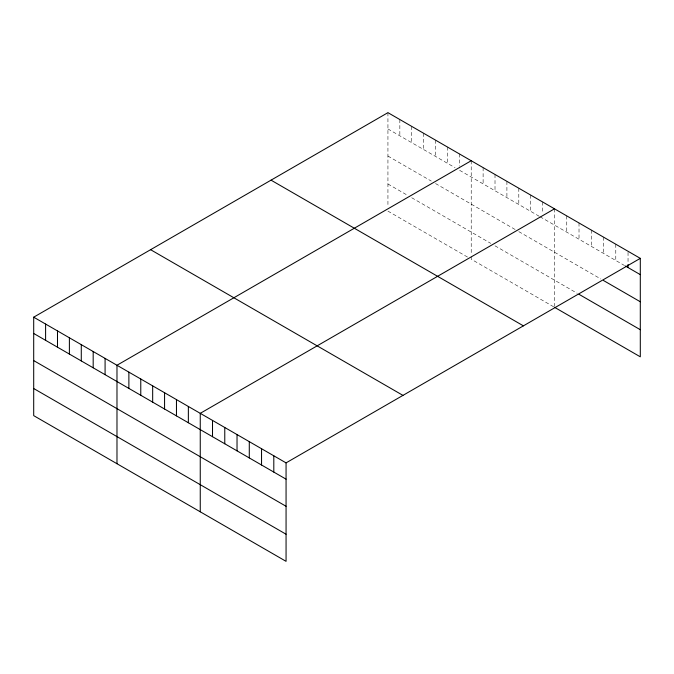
<?xml version="1.0" encoding="UTF-8"?>
<svg xmlns="http://www.w3.org/2000/svg" width="674" height="674" viewBox="0 0 674 674"><rect width="100%" height="100%" fill="white"/><g stroke="black" fill="none" stroke-linecap="round" stroke-linejoin="round"><path stroke-width="0.51" stroke-dasharray="3.37 2.53" d="M387.938 128.945L455.076 167.7M539.2 216.27L459.323 170.151L459.323 167.101M540.051 216.758L624.537 265.539M387.938 156.065L431.284 181.079M435.53 183.539L517.11 230.634M518.803 231.62L600.905 279.011M387.938 184.002L407.484 195.283M411.738 197.743L490.765 243.365M495.011 245.816L577.264 293.308M387.938 211.122L467.823 257.241M553.649 306.788L471.219 259.204L471.219 256.069M628.042 252.303L628.042 263.492M615.783 244.207L615.783 260.484M603.525 237.13L603.525 253.407M591.266 230.053L591.266 246.33M579.017 222.976L579.017 239.253M566.758 215.899L566.758 232.176M554.5 208.822L554.5 306.24M542.604 201.956L542.604 213.144M530.708 195.081L530.708 211.366M518.803 188.215L518.803 204.5M506.907 181.348L506.907 197.625M495.011 174.482L495.011 190.759M483.115 167.607L483.115 183.892M471.219 160.741L471.219 255.033M459.323 153.874L459.323 166.082M447.426 147.008L447.426 163.285M435.53 140.133L435.53 156.419M423.634 133.267L423.634 149.544M411.738 126.4L411.738 142.677M399.842 119.525L399.842 135.811M387.938 112.659L387.938 206.952"/><path stroke-width="1.01" d="M640.3 258.361L286.062 462.878L286.062 561.341L33.7 415.639L33.7 317.184L387.938 112.659L640.3 258.361L640.3 356.816L554.5 307.285M471.219 160.741L116.981 365.257L116.981 463.72M554.5 208.822L200.254 413.339L200.254 511.802M625.413 266.045L640.3 274.638M603.525 280.527L640.3 301.758M579.017 294.319L640.3 329.704M271.041 180.152L523.403 325.854M150.597 249.692L402.959 395.385M33.7 317.184L286.062 462.878M33.7 333.462L286.062 479.155M33.7 360.582L286.062 506.275M33.7 388.519L286.062 534.221M628.042 264.511L628.042 267.561M273.804 455.801L273.804 472.086M261.546 448.724L261.546 465.009M249.287 441.647L249.287 457.932M237.029 434.57L237.029 450.855M224.771 427.493L224.771 443.778M212.512 420.416L212.512 436.701M188.358 406.473L188.358 422.75M176.462 399.606L176.462 415.883M164.566 392.731L164.566 409.017M152.669 385.865L152.669 402.151M140.773 378.999L140.773 395.276M128.877 372.132L128.877 388.409M105.085 358.391L105.085 374.677M93.18 351.525L93.18 367.802M81.284 344.658L81.284 360.935M69.388 337.784L69.388 354.069M57.492 330.917L57.492 347.194M45.596 324.051L45.596 340.328"/></g></svg>
